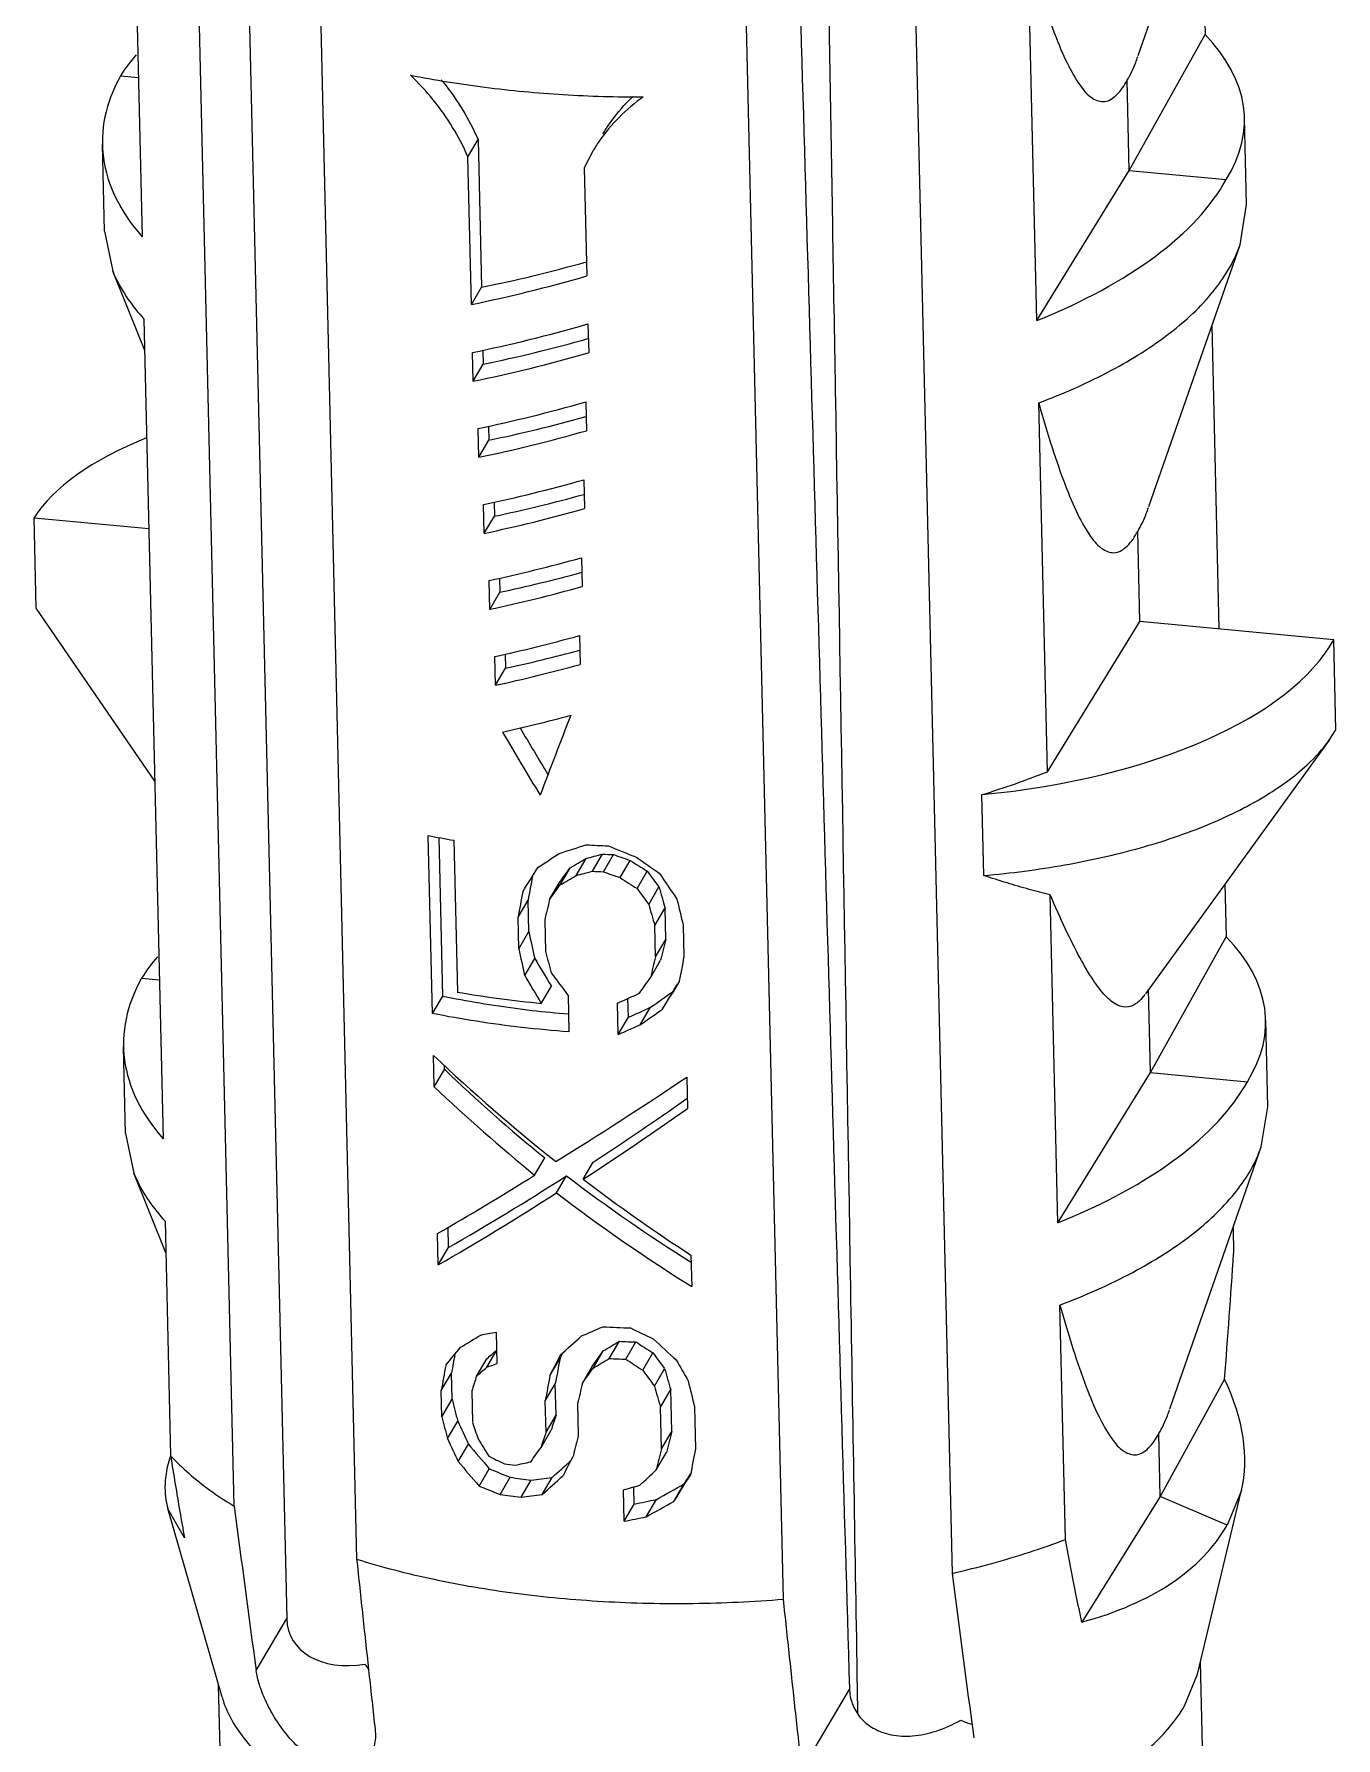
# Model space of a CAD drawing. Header units: millimetres. Extents: x 1396 to 1781, y -411 to -144.
# Drawn here: x 1571.01 to 1577.58, y -398.02 to -389.42 of the extents above; entities that cross this region are included whole.
import ezdxf

# ---------------------------------------------------------------- set-up
doc = ezdxf.new("R2010")
doc.units = ezdxf.units.MM
doc.layers.add('02___PRT_ALL_AXES', color=7, linetype='Continuous')

# ---------------------------------------------------------------- blocks, each defined once
blk = doc.blocks.new('u21')
at = {"layer": '02___PRT_ALL_AXES', "color": 7, "linetype": 'Continuous'}
for p, q in [((-3.498, 20.4889), (-3.108, 3.8413)), ((-3.373, 4.4091), (-3.6174, 14.8395)), ((-0.3515, 10.8759), (-0.4155, 14.6286)), ((-2.9998, 14.5717), (-2.7554, 4.1414)), ((0.0066, 14.4997), (0.251, 4.0694)), ((-0.6006, 3.9394), (-0.8449, 14.3697)), ((1.1907, 11.7327), (1.6516, 13.0549)), ((-3.8824, 12.68), (-3.8388, 10.8182)), ((1.5094, 12.6468), (1.5283, 11.8387)), ((0.6787, 10.3947), (0.6351, 12.2566)), ((1.1455, 11.1526), (1.5283, 11.8387)), ((-3.9477, 11.6301), (-3.8576, 11.6216)), ((1.1455, 11.1526), (1.1349, 11.6081)), ((1.7379, 10.9805), (1.7276, 11.4183)), ((-4.0289, 10.8454), (-4.0392, 11.2832)), ((-2.1935, 11.2216), (-2.1425, 11.3083)), ((-2.1425, 11.3083), (-2.125, 10.5628)), ((-2.176, 10.4761), (-2.1935, 11.2216)), ((-1.563, 11.25), (-1.6058, 11.1665)), ((-1.6058, 11.1665), (-1.593, 10.6199)), ((0.6787, 10.3947), (1.1455, 11.1526)), ((1.1455, 11.1526), (1.6353, 11.1067)), ((1.705, 10.7775), (1.7379, 10.9805)), ((-4.0289, 10.8454), (-3.9866, 10.6442)), ((-0.3513, 10.8623), (-0.3515, 10.8759)), ((1.244, 9.4553), (1.705, 10.7775)), ((-3.8254, 10.2433), (-3.9866, 10.6442)), ((-2.176, 10.4761), (-2.125, 10.5628)), ((-3.8291, 10.4027), (-3.7321, 6.2635)), ((-1.5874, 10.3776), (-1.5839, 10.2322)), ((1.5627, 10.3695), (1.5986, 8.8378)), ((-2.1176, 10.2453), (-2.1159, 10.1751)), ((-2.167, 10.0883), (-2.1704, 10.2337)), ((-2.167, 10.0883), (-2.1159, 10.1751)), ((-1.5982, 9.9841), (-1.5948, 9.8387)), ((0.7321, 8.1173), (0.6885, 9.9792)), ((-2.139, 9.7045), (-2.1424, 9.8499)), ((-2.0896, 9.8616), (-2.088, 9.7911)), ((-2.139, 9.7045), (-2.088, 9.7911)), ((-1.6091, 9.5908), (-1.6057, 9.4453)), ((-2.1109, 9.3207), (-2.1143, 9.4661)), ((-2.0616, 9.4779), (-2.06, 9.4073)), ((-4.384, 9.3986), (-3.8043, 9.3443)), ((-4.3734, 8.9431), (-4.384, 9.3986)), ((-2.1109, 9.3207), (-2.06, 9.4073)), ((1.1989, 8.8752), (1.1882, 9.3307)), ((-1.6199, 9.1974), (-1.6164, 9.052)), ((-2.0829, 8.9369), (-2.0863, 9.0824)), ((-2.0336, 9.0942), (-2.0319, 9.0235)), ((-2.0829, 8.9369), (-2.0319, 9.0235)), ((-3.7745, 8.0701), (-4.3734, 8.9431)), ((0.7321, 8.1173), (1.1989, 8.8752)), ((2.1783, 8.7834), (1.1989, 8.8752)), ((-1.6306, 8.8042), (-1.6272, 8.6588)), ((2.189, 8.328), (2.1783, 8.7834)), ((-2.0548, 8.5533), (-2.0582, 8.6987)), ((-2.0055, 8.7106), (-2.0039, 8.6398)), ((-2.0548, 8.5533), (-2.0039, 8.6398)), ((2.1549, 8.2759), (1.2268, 6.9959)), ((2.1549, 8.2759), (2.189, 8.328)), ((0.4112, 7.5931), (0.4017, 8.0013)), ((-2.3727, 6.8963), (-2.3938, 7.7951)), ((-2.3207, 6.9846), (-2.3395, 7.7846)), ((-2.265, 7.7711), (-2.247, 7.0045)), ((-1.6476, 7.593), (-1.5967, 7.6794)), ((-1.5653, 7.6146), (-1.5144, 7.7012)), ((-1.5097, 7.6119), (-1.4587, 7.6987)), ((-1.4252, 7.5823), (-1.3739, 7.6694)), ((-1.7286, 7.5461), (-1.6778, 7.6324)), ((-1.3394, 7.5274), (-1.2879, 7.6149)), ((-1.7812, 7.4713), (-1.7305, 7.5576)), ((-1.2808, 7.4473), (-1.2291, 7.5352)), ((0.7854, 5.84), (0.7466, 7.4957)), ((1.6288, 7.5503), (1.635, 7.2839)), ((-1.9406, 7.382), (-1.8898, 7.4683)), ((-1.8861, 7.3097), (-1.8898, 7.4683)), ((-1.2499, 7.3413), (-1.1981, 7.4294)), ((-1.1944, 7.2708), (-1.1981, 7.4294)), ((-1.9369, 7.2234), (-1.9406, 7.382)), ((-1.8059, 7.368), (-1.8022, 7.2094)), ((-1.2462, 7.1827), (-1.2499, 7.3413)), ((-1.1065, 7.3422), (-1.1028, 7.1836)), ((-1.9369, 7.2234), (-1.8861, 7.3097)), ((-1.2462, 7.1827), (-1.1944, 7.2708)), ((1.2522, 6.5979), (1.635, 7.2839)), ((-1.907, 7.0882), (-1.8562, 7.1745)), ((-1.2722, 7.0772), (-1.2205, 7.1651)), ((-3.841, 7.0753), (-3.751, 7.0669)), ((-2.3727, 6.8963), (-2.3207, 6.9846)), ((-1.8231, 6.9476), (-1.7723, 7.0338)), ((-1.6882, 6.9888), (-1.6839, 6.8038)), ((-1.3835, 6.8772), (-1.3857, 6.9722)), ((-1.2115, 6.9183), (-1.1595, 7.0066)), ((1.2522, 6.5979), (1.2423, 7.0199)), ((-1.4347, 6.7901), (-1.4384, 6.9488)), ((-1.3233, 6.84), (-1.2718, 6.9276)), ((-1.4347, 6.7901), (-1.3835, 6.8772)), ((1.8446, 6.4257), (1.8343, 6.8635)), ((-3.9222, 6.2906), (-3.9325, 6.7284)), ((-2.364, 6.5262), (-2.3678, 6.6848)), ((-2.3121, 6.6145), (-2.3125, 6.634)), ((-2.364, 6.5262), (-2.3121, 6.6145)), ((-1.0885, 6.5755), (-1.0848, 6.4169)), ((0.7854, 5.84), (1.2522, 6.5979)), ((1.2522, 6.5979), (1.742, 6.552)), ((1.8117, 6.2228), (1.8446, 6.4257)), ((-3.9222, 6.2906), (-3.8799, 6.0895)), ((1.3507, 4.9005), (1.8117, 6.2228)), ((-1.8566, 6.0807), (-1.8058, 6.167)), ((-1.6117, 6.0597), (-1.5608, 6.1461)), ((-3.7187, 5.6885), (-3.8799, 6.0895)), ((-1.7466, 5.9909), (-1.6958, 6.0771)), ((-3.7224, 5.8479), (-3.6947, 4.6637)), ((-2.343, 5.6273), (-2.3467, 5.786)), ((-2.291, 5.7157), (-2.2934, 5.817)), ((1.6694, 5.8147), (1.6725, 5.6842)), ((-2.343, 5.6273), (-2.291, 5.7157)), ((-1.0675, 5.6767), (-1.0638, 5.5181)), ((0.8229, 4.2402), (0.7952, 5.4244)), ((-2.0505, 5.2877), (-2.0468, 5.1291)), ((-2.0987, 5.1105), (-2.0476, 5.1974)), ((-1.5618, 5.1063), (-1.5109, 5.1927)), ((-1.48, 5.1546), (-1.429, 5.2413)), ((-1.3963, 5.1511), (-1.3451, 5.2381)), ((-1.3107, 5.0958), (-1.2593, 5.1832)), ((-2.3281, 4.9929), (-2.2761, 5.0812)), ((-2.273, 4.9491), (-2.2761, 5.0812)), ((-2.1498, 5.0659), (-2.0985, 5.1531)), ((-1.7791, 5.0707), (-1.7284, 5.1569)), ((-1.615, 5.0306), (-1.5642, 5.1169)), ((-1.2523, 5.0155), (-1.2007, 5.1032)), ((-2.325, 4.8607), (-2.3281, 4.9929)), ((-2.174, 4.9909), (-2.1703, 4.8323)), ((-1.803, 4.9412), (-1.7523, 5.0274)), ((-1.7486, 4.8688), (-1.7523, 5.0274)), ((-1.2214, 4.9094), (-1.1697, 4.9973)), ((-1.1647, 4.7858), (-1.1697, 4.9973)), ((1.6269, 5.0495), (1.3024, 4.4571)), ((-2.325, 4.8607), (-2.273, 4.9491)), ((-1.7993, 4.7825), (-1.803, 4.9412)), ((-1.6399, 4.9268), (-1.6362, 4.7682)), ((-1.2164, 4.6979), (-1.2214, 4.9094)), ((-1.0495, 4.9101), (-1.0446, 4.6986)), ((-2.2969, 4.7499), (-2.2451, 4.8381)), ((-1.7993, 4.7825), (-1.7486, 4.8688)), ((-1.8244, 4.706), (-1.7736, 4.7923)), ((-1.2164, 4.6979), (-1.1647, 4.7858)), ((1.3024, 4.4571), (1.2949, 4.776)), ((-2.243, 4.6344), (-2.1914, 4.7222)), ((-1.2424, 4.5925), (-1.1907, 4.6802)), ((-2.1368, 4.5107), (-2.0855, 4.5979)), ((-2.0313, 4.4682), (-1.9802, 4.5549)), ((-1.9253, 4.454), (-1.8744, 4.5404)), ((-1.8188, 4.4681), (-1.7681, 4.5544)), ((-1.405, 4.3326), (-1.4088, 4.4913)), ((-1.3539, 4.4195), (-1.3559, 4.5061)), ((-1.1532, 4.4333), (-1.1013, 4.5216)), ((1.4907, 3.5604), (1.7121, 4.4902)), ((1.7117, 4.4881), (1.6394, 4.3126)), ((-3.4346, 3.445), (-3.7088, 4.3965)), ((-3.6246, 4.2489), (-3.7087, 4.3958)), ((-1.405, 4.3326), (-1.3539, 4.4195)), ((-1.2934, 4.3556), (-1.2419, 4.443)), ((1.3024, 4.4571), (0.906, 3.8242)), ((1.6394, 4.3126), (1.3024, 4.4571)), ((-3.2625, 3.5787), (-3.108, 3.8413)), ((1.5316, 2.4992), (1.5053, 3.6219)), ((1.4249, 3.4004), (1.4907, 3.5604)), ((-3.4258, 2.383), (-3.4521, 3.5058)), ((-0.2673, 3.4876), (-0.5075, 3.0794)), ((-0.2244, 3.3628), (-0.2265, 3.4883))]:
    blk.add_line(p, q, dxfattribs=at)
for centre, radius, start, end in [((-1.3816, 12.8685), 5.1734, 258.71752, 260.16863), ((-1.2312, 14.16), 6.4221, 266.74284, 267.73598), ((-1.2185, 13.6754), 5.9816, 267.16518, 267.69926), ((-1.2286, 14.0198), 6.4141, 266.99041, 267.48759), ((-1.371, 11.538), 4.6513, 258.21797, 259.06692), ((-1.29, 11.9789), 5.0996, 259.11286, 263.47439), ((-1.272, 12.6692), 5.748, 260.23373, 264.49821), ((-1.2259, 12.4939), 5.6186, 263.4217, 265.30122), ((-63.2309, 10.0194), 65.048, 355.618144, 356.178626), ((-1.1726, 11.7643), 6.4586, 266.99278, 268.23147), ((-1.1595, 11.2498), 6.0146, 267.43258, 268.2323), ((-1.1694, 11.5959), 6.4488, 267.23935, 267.98368), ((-1.2229, 10.2878), 5.719, 262.10301, 262.63868), ((-1.2114, 9.7705), 5.272, 261.61393, 262.77464), ((80.7039, 15.1743), 84.7633, 187.296432, 187.862703), ((-1.2212, 10.113), 5.7026, 261.8334, 262.90783), ((79.2685, 14.1614), 79.6594, 187.27832, 187.880872), ((-2.3709, 3.8034), 0.3916, 209.44043, 213.3673)]:
    blk.add_arc(centre, radius, start, end, dxfattribs=at)
for centre, major_axis, ratio, start_param, end_param in [((-1.1562, 11.3684), (2.8839, 0.0462), 0.412294, -0.260558, 0.367491), ((-1.1562, 11.3684), (2.8839, 0.0462), 0.412294, 2.788056, 2.881035), ((-1.1562, 11.3684), (2.8829, 0.09), 0.457817, 9.15761, 9.785659), ((-1.1562, 11.3684), (2.8829, 0.09), 0.457817, -0.895217, -0.267168), ((-1.1656, 11.7699), (2.6423, 1.0095), 0.314332, 4.224056, 4.430815), ((-1.1656, 11.7699), (2.8417, 1.0857), 0.314332, -2.051137, -1.84022), ((-1.1599, 11.5276), (2.8417, 1.0857), 0.314332, -2.051137, -1.84022), ((-1.1565, 11.3822), (2.6423, 1.0095), 0.314332, 4.224056, 4.430815), ((-1.1565, 11.3822), (2.8417, 1.0857), 0.314332, -2.051137, -1.84022), ((-1.1508, 11.1398), (2.8417, 1.0857), 0.314332, -2.044083, -1.847274), ((-1.1474, 10.9944), (2.6423, 1.0095), 0.314332, 4.231648, 4.423218), ((-1.1474, 10.9944), (2.8417, 1.0857), 0.314332, -2.044083, -1.847274), ((-2.4254, 9.215), (2.0235, 0.0324), 0.412294, 2.321697, 2.881035), ((-1.1418, 10.7521), (2.8417, 1.0857), 0.314332, -2.037034, -1.854324), ((-1.1384, 10.6066), (2.6423, 1.0095), 0.314332, 4.239235, 4.415626), ((-1.1384, 10.6066), (2.8417, 1.0857), 0.314332, -2.037034, -1.854324), ((-1.1327, 10.3643), (2.8417, 1.0857), 0.314332, -2.029989, -1.861368), ((-1.1293, 10.2189), (2.6423, 1.0095), 0.314332, 4.246816, 4.408038), ((-1.1293, 10.2189), (2.8417, 1.0857), 0.314332, -2.029989, -1.861368), ((-1.1236, 9.9765), (2.8417, 1.0857), 0.314332, -2.022949, -1.868409), ((0.0633, 8.9817), (2.1842, 0.0682), 0.457817, -1.429576, -0.267168), ((-1.1202, 9.8311), (2.6423, 1.0095), 0.314332, 4.254392, 4.400453), ((-1.1202, 9.8311), (2.8417, 1.0857), 0.314332, -2.022949, -1.868409), ((-1.1145, 9.5888), (2.8417, 1.0857), 0.314332, -2.012087, -1.88729), ((-1.1061, 9.2277), (2.7135, 6.9798), 0.031078, -4.581742, -4.523353), ((-1.1061, 9.2277), (-2.7823, 4.8755), 0.222126, -4.652177, -4.585769), ((-1.1061, 9.2277), (-2.5871, 4.5334), 0.222126, -4.642508, -4.589823), ((-1.1029, 9.091), (2.8829, 0.09), 0.457817, -1.036081, -0.895217), ((-1.0985, 8.9063), (2.8362, 1.2261), 0.293301, -1.92047, -1.871862), ((-1.1036, 9.1243), (2.8487, -1.2901), 0.453835, 4.783603, 4.832643), ((-1.0978, 8.8757), (2.8149, 2.1115), 0.168263, -1.960714, -1.921888), ((-1.0943, 8.7243), (2.6203, 1.7701), 0.194899, -1.924341, -1.892988), ((-1.0956, 8.7799), (2.6437, 0.9758), 0.319715, -1.877651, -1.846232), ((-1.0998, 8.9616), (2.6614, -0.9909), 0.461156, -1.53404, -1.502442), ((-1.1028, 9.0877), (2.5993, -1.9852), 0.402851, -1.372187, -1.340438), ((-1.1074, 9.2844), (2.7834, -2.3831), 0.383947, 4.94944, 4.988963), ((-1.0982, 8.8924), (2.7805, 4.4511), 0.007496, -1.881643, -1.85252), ((-1.1058, 9.2178), (2.3539, 12.4727), 0.035521, -4.574787, -4.56496), ((-1.0926, 8.6515), (2.5937, 3.7344), 0.022906, -1.852131, -1.831249), ((-1.0943, 8.7243), (2.8181, 1.9037), 0.194899, -1.926765, -1.897617), ((-1.0956, 8.7799), (2.8432, 1.0494), 0.319715, -1.88228, -1.85308), ((-1.0998, 8.9616), (2.8623, -1.0657), 0.461156, -1.542376, -1.513032), ((-1.1028, 9.0877), (2.7954, -2.135), 0.402851, -1.382777, -1.353312), ((-1.1117, 9.4689), (-2.5784, 4.1542), 0.241974, -4.404365, -4.383098), ((-1.1195, 9.8007), (-2.7834, 4.9182), 0.220189, 1.905655, 1.935512), ((-1.1058, 9.2178), (2.5315, 13.4141), 0.035521, -4.578114, -4.568401), ((-1.0926, 8.6515), (2.7895, 4.0163), 0.022906, -1.853089, -1.833673), ((-1.1117, 9.4689), (-2.773, 4.4678), 0.241974, -4.41724, -4.397515), ((-1.1416, 10.745), (-2.7642, 10.4343), 0.087632, -4.422997, -4.412328), ((-1.0905, 8.565), (2.6063, 10.7043), 0.037664, -4.60087, -4.591165), ((-1.1416, 10.745), (-2.9729, 11.2218), 0.087632, -4.437414, -4.427524), ((-1.1697, 11.9427), (-3.0491, 13.934), 0.068111, -4.400849, -4.39085), ((-1.0731, 7.8187), (-2.8351, 12.9562), 0.068111, -4.687999, -4.677551), ((-1.0373, 6.2915), (2.4234, 9.9531), 0.037664, 1.481423, 1.492091), ((-1.0495, 6.8136), (2.8839, 0.0462), 0.412294, -0.260558, 0.367491), ((-1.0495, 6.8136), (2.8839, 0.0462), 0.412294, 2.788056, 2.881035), ((-1.0731, 7.8187), (-3.0491, 13.934), 0.068111, -4.684558, -4.674845), ((-1.0807, 8.1441), (-2.588, 4.5731), 0.220189, -4.624376, -4.593053), ((-1.0883, 8.4715), (-2.9729, 11.2218), 0.087632, -4.622926, -4.61322), ((-1.0373, 6.2915), (2.6063, 10.7043), 0.037664, 1.496619, 1.506509), ((-1.0092, 5.0938), (2.5315, 13.4141), 0.035521, 1.421076, 1.431075), ((-1.0495, 6.8136), (2.8829, 0.09), 0.457817, 9.15761, 9.785659), ((-1.0807, 8.1441), (-2.7834, 4.9182), 0.220189, -4.621669, -4.592546), ((-1.0862, 8.3793), (-2.7653, 4.0155), 0.26711, 1.707272, 1.7364), ((-1.0672, 7.5676), (2.7895, 4.0163), 0.022906, -1.697007, -1.677283), ((-1.0594, 7.2358), (2.5854, 4.1388), 0.007496, -1.621525, -1.608958), ((-1.0779, 8.0251), (2.8276, 1.4841), 0.254506, -1.830302, -1.791044), ((-1.0715, 7.7521), (2.6174, 1.9633), 0.168263, -1.772348, -1.729719), ((-1.0594, 7.2358), (2.7805, 4.4511), 0.007496, -1.637505, -1.607647), ((-1.0742, 7.8665), (2.6291, 1.38), 0.254506, -1.820466, -1.778169), ((-1.0715, 7.7521), (2.8149, 2.1115), 0.168263, -1.785222, -1.745699), ((-1.0742, 7.8665), (2.8276, 1.4841), 0.254506, -1.830302, -1.791043), ((-1.0634, 7.4071), (2.7848, -2.3511), 0.386426, -1.716937, -1.492132), ((-1.0597, 7.2498), (2.5896, -2.1798), 0.386947, -1.733714, -1.533423), ((-1.0622, 7.357), (2.8164, 2.0076), 0.181296, -1.944035, -1.708574), ((-1.0495, 6.8136), (2.8829, 0.09), 0.457817, -0.895217, -0.267168), ((-1.0597, 7.2498), (2.7851, -2.3443), 0.386947, -1.717431, -1.53145), ((-1.0581, 7.1793), (2.6178, 1.9328), 0.172316, -1.889032, -1.707981), ((-1.0581, 7.1793), (2.8154, 2.0787), 0.172316, -1.893661, -1.706763), ((-1.0622, 7.3546), (2.8154, 2.0787), 0.172316, -2.16703, -1.981049), ((-1.0585, 7.1973), (2.6177, 1.9381), 0.171607, -2.183156, -1.94111), ((-1.0597, 7.2474), (2.5933, -2.1012), 0.393437, -1.498097, -1.264827), ((-1.0638, 7.4251), (2.7851, -2.3443), 0.386947, -1.444063, -1.257165), ((-1.0585, 7.1973), (2.8153, 2.0844), 0.171607, -2.166873, -1.942068), ((-1.0597, 7.2474), (2.789, -2.2598), 0.393437, -1.499055, -1.263594), ((-1.0475, 6.7277), (2.8149, 2.1115), 0.168263, -2.126556, -2.087275), ((-1.044, 6.5769), (2.8432, 1.0494), 0.319715, -2.076815, -2.047493), ((-1.0391, 6.3688), (2.8079, 2.7368), 0.102218, -1.916493, -1.87765), ((-1.0407, 6.439), (2.8276, 1.4841), 0.254506, -1.908282, -1.869361), ((-1.048, 6.7511), (2.8272, -1.617), 0.437702, -1.436862, -1.397544), ((-1.0537, 6.9931), (-2.7636, 3.0981), 0.328789, -4.428622, -4.389021), ((-1.0539, 7.0006), (2.797, 3.5852), 0.042994, -2.089079, -2.059444), ((-1.1009, 9.0063), (2.3539, 12.4727), 0.035521, -4.393594, -4.385561), ((-1.0453, 6.6332), (2.6109, 2.5448), 0.102218, -2.083144, -2.062052), ((-1.0383, 6.3342), (2.7593, 5.3296), 0.013218, -4.485596, -4.466186), ((-1.0383, 6.3342), (2.5657, 4.9556), 0.013218, -4.470956, -4.465679), ((-1.0319, 6.0607), (2.5937, 3.7344), 0.022906, -1.810353, -1.789432), ((-1.0356, 6.2217), (2.6203, 1.7701), 0.1949, -1.882524, -1.851077), ((-1.0454, 6.6379), (2.5993, -1.9852), 0.402852, -1.382735, -1.35104), ((-1.0538, 6.9972), (-2.5784, 4.1542), 0.241974, -4.414967, -4.393743), ((-1.1009, 9.0063), (2.5315, 13.4141), 0.035521, -4.41176, -4.401843), ((-1.0453, 6.6332), (2.8079, 2.7368), 0.102218, -2.072263, -2.052679), ((-1.0414, 6.4654), (2.8276, 1.4841), 0.254506, -2.083311, -2.063774), ((-1.0396, 6.3891), (2.3539, 12.4727), 0.035521, -4.60673, -4.596292), ((-1.0319, 6.0607), (2.7895, 4.0163), 0.022906, -1.814246, -1.794799), ((-1.0356, 6.2217), (2.8181, 1.9037), 0.1949, -1.887891, -1.858668), ((-1.0454, 6.6379), (2.7954, -2.135), 0.402852, -1.392571, -1.363149), ((-1.0538, 6.9972), (-2.773, 4.4678), 0.241974, -4.427077, -4.407386), ((-1.0821, 8.2071), (-2.7642, 10.4343), 0.087632, -4.433641, -4.422997), ((-1.0675, 7.5828), (-2.8084, 5.8171), 0.184887, -4.371205, -4.351278), ((-1.0635, 7.41), (2.6838, 8.0044), 0.03541, -4.403329, -4.393517), ((-1.0396, 6.3891), (2.5315, 13.4141), 0.035521, -4.607237, -4.597531), ((-1.0237, 5.7099), (2.6063, 10.7043), 0.037664, -4.639713, -4.629998), ((-1.0821, 8.2071), (-2.9729, 11.2218), 0.087632, -4.447285, -4.437414), ((-1.1127, 9.5106), (-3.0491, 13.934), 0.068111, -4.400849, -4.39085), ((-1.2714, 5.551), (2.9589, -1.1406), 0.436281, 0.058738, 0.428269), ((-0.9769, 3.713), (-2.7642, 10.4343), 0.087632, 1.428878, 1.439581), ((-0.9769, 3.713), (-2.9729, 11.2218), 0.087632, 1.44516, 1.455077), ((-1.0025, 4.8071), (-2.6113, 5.4089), 0.184887, 1.476061, 1.497392), ((-1.0015, 4.7623), (-2.892, 8.5153), 0.120708, 1.521617, 1.531429), ((-1.0338, 6.1411), (2.4954, 7.4427), 0.03541, -4.528743, -4.518303), ((-1.0025, 4.8071), (-2.8084, 5.8171), 0.184887, 1.491557, 1.511332), ((-1.0151, 5.3449), (-2.773, 4.4678), 0.241974, 1.554094, 1.573678), ((-1.0338, 6.1411), (2.6838, 8.0044), 0.03541, -4.529983, -4.520276), ((-1.0199, 5.5513), (2.6063, 10.7043), 0.037664, -4.629998, -4.620286), ((-0.9815, 3.9123), (2.4234, 9.9532), 0.037664, 1.492091, 1.502736), ((-0.7678, 5.5213), (2.9301, 1.1572), 0.333087, 2.877812, 3.109699), ((-1.0141, 5.3012), (-2.5697, 2.8807), 0.328789, 1.479575, 1.521978), ((-1.0243, 5.7364), (2.8623, -1.0657), 0.461156, -1.775834, -1.746544), ((-1.0313, 6.0343), (2.7895, 4.0163), 0.022906, -1.911336, -1.891913), ((-1.024, 5.7262), (2.7593, 5.3296), 0.013218, -4.505012, -4.485596), ((-0.9815, 3.9123), (2.6063, 10.7043), 0.037664, 1.506509, 1.51638), ((-0.951, 2.6088), (2.5315, 13.414), 0.035521, 1.421076, 1.431075), ((-1.0141, 5.3012), (-2.7636, 3.0981), 0.328789, 1.493516, 1.532859), ((-1.0209, 5.5925), (2.6744, -0.7253), 0.465166, -1.851304, -1.809179), ((-1.0279, 5.8896), (2.8432, 1.0494), 0.319715, -2.01826, -1.989091), ((-1.0248, 5.7608), (2.8079, 2.7368), 0.102218, -1.955317, -1.916493), ((-1.0248, 5.7608), (2.6109, 2.5448), 0.102218, -1.95729, -1.92025), ((-1.0156, 5.3642), (2.8079, 2.7368), 0.102218, -1.78007, -1.750558), ((-1.0012, 4.7508), (2.7805, 4.4511), 0.007495, -1.637504, -1.607647), ((-1.0012, 4.7508), (2.5854, 4.1388), 0.007495, -1.621525, -1.608958), ((-1.0209, 5.5925), (2.8762, -0.78), 0.465166, -1.840422, -1.801301), ((-1.0236, 5.7074), (2.6532, 0.7635), 0.352436, -1.996595, -1.954791), ((-1.0219, 5.634), (2.8432, 1.0494), 0.319715, -1.823802, -1.794421), ((-1.0153, 5.3516), (2.6233, 1.6149), 0.217804, -1.789829, -1.736599), ((-1.0236, 5.7074), (2.8535, 0.8212), 0.352436, -1.991682, -1.952819), ((-1.0188, 5.5025), (2.6532, 0.7635), 0.352436, -1.797868, -1.755641), ((-1.0153, 5.3516), (2.8213, 1.7368), 0.217804, -1.801939, -1.752578), ((-1.0188, 5.5025), (2.8535, 0.8212), 0.352436, -1.806953, -1.76775), ((-1.2616, 5.5676), (2.9466, -1.1598), 0.480236, -0.576087, -0.069298), ((-2.6456, 3.9685), (0.4385, 0.2243), 0.655348, 2.835491, 4.245026), ((0.2438, 3.6977), (-0.1952, 0.3817), 0.497178, -3.750477, -3.532011)]:
    blk.add_ellipse(centre, major_axis=major_axis, ratio=ratio, start_param=start_param, end_param=end_param, dxfattribs=at)
for points, start_tangent, end_tangent in [([(-0.624, 15.7076), (-0.5987, 14.8348), (-0.432, 9.1103), (-0.2673, 3.4876)], (0.029022, -0.999579), (0.029366, -0.999569)), ([(0.6351, 12.2566), (0.7026, 12.0318), (0.7683, 11.8434), (0.833, 11.6928), (0.897, 11.5827), (0.9603, 11.5172), (1.0226, 11.5009), (1.0816, 11.534), (1.1349, 11.6081)], (0.271406, -0.962465), (0.485232, 0.874385)), ([(1.1349, 11.6081), (1.178, 11.6977), (1.1889, 11.7277)], (0.535778, 0.844359), (0.330268, 0.943887)), ([(-2.4837, 11.6342), (-2.1084, 11.5732), (-1.7122, 11.5361), (-1.3083, 11.524)], (0.980642, -0.195808), (1, 0.000999)), ([(-2.1935, 11.2216), (-2.2707, 11.3704), (-2.3688, 11.5089), (-2.4837, 11.6342)], (-0.393236, 0.919438), (-0.717946, 0.696098)), ([(-2.328, 11.6096), (-2.3174, 11.5967), (-2.2195, 11.4577), (-2.1425, 11.3083)], (0.63609, -0.771615), (0.392064, -0.919938)), ([(-1.3083, 11.524), (-1.4302, 11.4209), (-1.5304, 11.301), (-1.563, 11.25)], (-0.812538, -0.582908), (-0.507154, -0.861855)), ([(-1.5118, 11.337), (-1.479, 11.3883), (-1.3784, 11.5087), (-1.3598, 11.5268)], (0.50719, 0.861834), (0.725358, 0.688371)), ([(-0.2265, 3.4883), (-0.2606, 5.5123), (-0.3374, 10.0461), (-0.3513, 10.8623)], (-0.016788, 0.999859), (-0.017015, 0.999855)), ([(0.6885, 9.9792), (1.0562, 10.1442), (1.3532, 10.3339), (1.5699, 10.5422), (1.6995, 10.7624), (1.7049, 10.7775)], (0.935484, 0.35337), (0.326446, 0.945216)), ([(-3.9865, 10.6442), (-3.9743, 10.6158), (-3.8291, 10.4027)], (0.370808, -0.92871), (0.676703, -0.736256)), ([(0.6885, 9.9792), (0.7559, 9.7545), (0.8217, 9.5661), (0.8863, 9.4154), (0.9503, 9.3053), (1.0137, 9.2399), (1.0759, 9.2235), (1.135, 9.2567), (1.1882, 9.3307)], (0.271406, -0.962465), (0.485232, 0.874385)), ([(1.1882, 9.3307), (1.2313, 9.4204), (1.2423, 9.4503)], (0.535778, 0.844359), (0.330268, 0.943887)), ([(0.4112, 7.5931), (0.8205, 7.6467), (1.2019, 7.7332), (1.541, 7.8494), (1.8253, 7.9909), (2.044, 8.1524), (2.1549, 8.2759)], (0.996238, 0.086659), (0.58686, 0.809688)), ([(0.7466, 7.4957), (0.6403, 7.5232), (0.5284, 7.5557), (0.4112, 7.5931)], (-0.971921, 0.235309), (-0.949095, 0.31499)), ([(1.2244, 6.9923), (1.1951, 6.9586), (1.1425, 6.9299), (1.086, 6.939), (1.0263, 6.9852), (0.9633, 7.0659), (0.8962, 7.1786), (0.8243, 7.322), (0.7466, 7.4957)], (-0.581584, -0.813486), (-0.393153, 0.919473)), ([(-1.6839, 6.8038), (-1.9207, 6.826), (-2.1501, 6.8569), (-2.3727, 6.8963)], (-0.997235, 0.074309), (-0.980642, 0.195808)), ([(0.7952, 5.4244), (1.1629, 5.5895), (1.4599, 5.7792), (1.6766, 5.9874), (1.8062, 6.2076), (1.8116, 6.2228)], (0.935484, 0.35337), (0.326446, 0.945216)), ([(-3.8798, 6.0895), (-3.8676, 6.061), (-3.7224, 5.8479)], (0.370808, -0.92871), (0.676703, -0.736256)), ([(0.7952, 5.4244), (0.8626, 5.1997), (0.9284, 5.0113), (0.993, 4.8606), (1.057, 4.7505), (1.1204, 4.6851), (1.1826, 4.6688), (1.2417, 4.7019), (1.2949, 4.776)], (0.271406, -0.962465), (0.485232, 0.874385)), ([(1.2949, 4.776), (1.338, 4.8656), (1.349, 4.8956)], (0.535778, 0.844359), (0.330268, 0.943887)), ([(-3.6947, 4.6637), (-3.6715, 4.5206), (-3.6481, 4.3822), (-3.6246, 4.2489)], (0.156846, -0.987623), (0.178571, -0.983927)), ([(-3.6947, 4.6637), (-3.6033, 4.5749), (-3.4959, 4.4899), (-3.373, 4.4091)], (0.676703, -0.736256), (0.856534, -0.51609)), ([(0.251, 4.0694), (0.4511, 4.1199), (0.6421, 4.177), (0.8229, 4.2402)], (0.97437, 0.224949), (0.935484, 0.35337)), ([(0.906, 3.8242), (0.878, 3.9579), (0.8503, 4.0967), (0.8229, 4.2402)], (-0.210052, 0.97769), (-0.184248, 0.98288)), ([(-2.7554, 4.1414), (-2.7243, 3.8523), (-2.6933, 3.5656), (-2.6623, 3.2814)], (0.106801, -0.99428), (0.10853, -0.994093)), ([(-2.7554, 4.1414), (-2.3712, 4.0414), (-1.9528, 3.9697), (-1.5108, 3.9283), (-1.0563, 3.9181), (-0.6006, 3.9394)], (0.954702, -0.297563), (0.996688, 0.081316)), ([(-0.5075, 3.0794), (-0.5385, 3.3636), (-0.5695, 3.6503), (-0.6006, 3.9394)], (-0.10853, 0.994093), (-0.106801, 0.99428)), ([(-2.6851, 3.153), (-2.6998, 3.1322), (-2.7606, 3.0904), (-2.8448, 3.0827), (-2.941, 3.1142), (-3.0316, 3.1765), (-3.1083, 3.2558), (-3.17, 3.3428), (-3.216, 3.4291), (-3.2466, 3.5091), (-3.2625, 3.5787)], (-0.503989, -0.86371), (-0.137488, 0.990503)), ([(-3.4345, 3.445), (-3.4297, 3.4289), (-3.3154, 3.2255), (-3.1111, 3.0375), (-2.8248, 2.872), (-2.4673, 2.7355), (-2.0525, 2.6332), (-1.5963, 2.569), (-1.1162, 2.5454), (-0.6307, 2.5633), (-0.1584, 2.6221), (0.2825, 2.7193), (0.6752, 2.8514), (1.0044, 3.0133), (1.2575, 3.1986), (1.4249, 3.4004)], (0.272594, -0.962129), (0.507097, 0.861889)), ([(-0.2673, 3.4876), (-0.2528, 3.4112), (-0.2128, 3.3426), (-0.147, 3.2882), (-0.0572, 3.255), (0.0509, 3.2492), (0.1705, 3.2737), (0.2954, 3.329)], (0.029366, -0.999569), (0.87195, 0.489596)), ([(-2.6623, 3.2814), (-2.6667, 3.1991), (-2.6851, 3.153)], (0.10853, -0.994093), (-0.503989, -0.86371))]:
    blk.add_spline(points, degree=3, dxfattribs=dict(at, start_tangent=start_tangent, end_tangent=end_tangent))

msp = doc.modelspace()

# ---------------------------------------------------------------- block references
msp.add_blockref('u21', (1575.3897, -401.2597))

doc.saveas('drawing.dxf')
